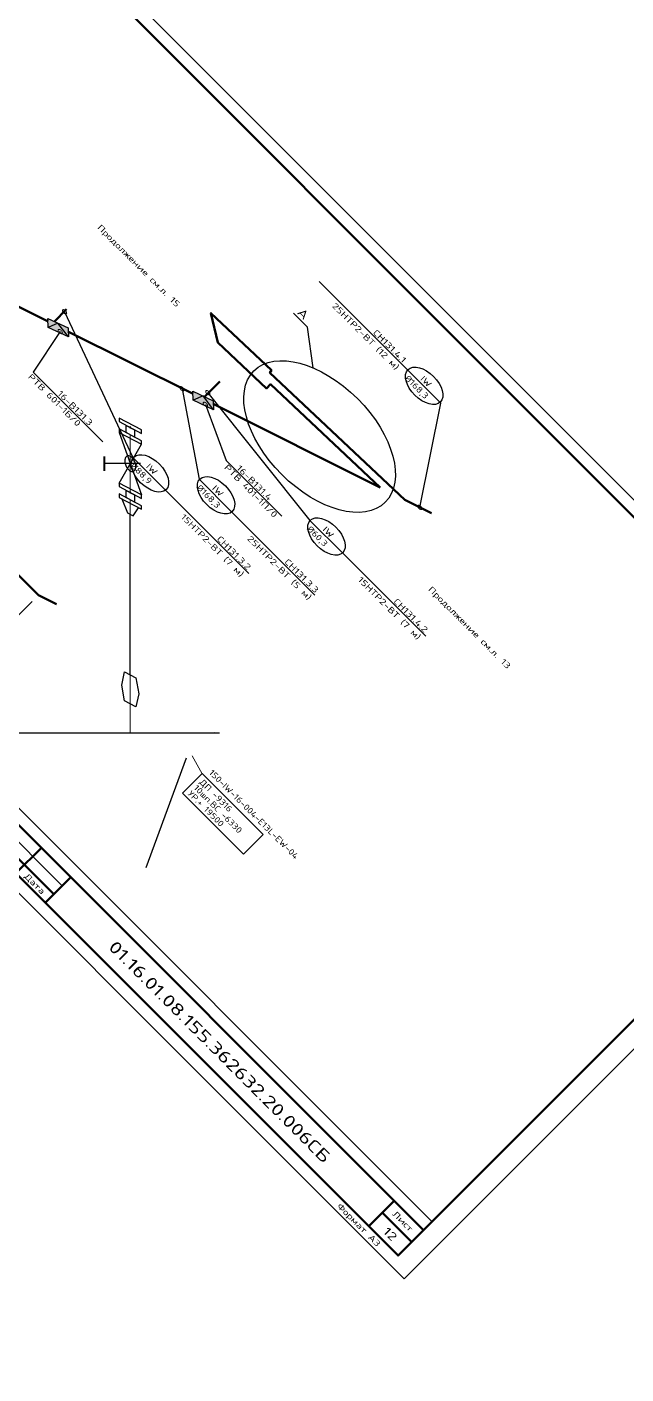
# Model space of a CAD drawing. Header units: millimetres. Extents: x -1501 to 8157, y -8271 to 1386.
# Drawn here: x 4248 to 4392.1, y -4313.3 to -3989.4 of the extents above; entities that cross this region are included whole.
import ezdxf
from ezdxf import colors
from ezdxf.entities.mleader import LeaderData, LeaderLine
from ezdxf.enums import TextEntityAlignment as Align
from ezdxf.math import Vec2, Vec3

# ---------------------------------------------------------------- set-up
doc = ezdxf.new("R2010")
doc.units = ezdxf.units.MM
doc.header["$MEASUREMENT"] = 0
for name, color, linetype, lineweight in [('--TEXT--', 7, 'Continuous', 25), ('OFORMLENIE', 7, 'Continuous', 25), ('подложка', 253, 'Continuous', 13), ('СН', 1, 'Continuous', 50)]:
    doc.layers.add(name, color=color, linetype=linetype, lineweight=lineweight)
doc.layers.add('Коробки', color=250, linetype='Continuous')
doc.layers.add('Построение', color=7, linetype='Continuous')
doc.layers.add('непечат', color=2, linetype='Continuous', plot=False)
doc.styles.add('GOST 2.304', font='CS_Gost2304.shx')
doc.styles.add('GOST_2.304', font='CS_Gost2304.shx', dxfattribs={"height": 2.5})
doc.styles.add('GOST_2.304_07', font='CS_Gost2304.shx', dxfattribs={"width": 0.7})
doc.styles.add('GOST_2.304_09', font='CS_Gost2304.shx', dxfattribs={"width": 0.9})
doc.styles.add('Style-CS_Gost2304', font='CS_Gost2304.shx')
doc.styles.add('TNR_30', font='times.ttf', dxfattribs={"height": 3})

# ---------------------------------------------------------------- blocks, each defined once
blk = doc.blocks.new('_DotSmall')
at = {"color": 0, "linetype": 'ByBlock', "const_width": 0.5}
blk.add_lwpolyline([(-0.0625, 0, 1), (0.0625, 0, 1)], format="xyb", close=True, dxfattribs=at)
blk = doc.blocks.new('A$C612D6D77')
at = {"layer": 'Коробки', "linetype": 'ByBlock', "ltscale": 0.5}
h = blk.add_hatch(color=3, dxfattribs=at)
h.paths.add_polyline_path([(300, 300), (0, 300), (0, 0)])
h.paths.add_polyline_path([(600, 0), (600, 300), (300, 300)])
at = {"layer": 'Коробки', "linetype": 'ByBlock', "ltscale": 0.5, "true_color": 0xffffff}
blk.add_hatch(color=7, dxfattribs=at).paths.add_polyline_path([(0, 0), (600, 0), (300, 300)])
at = {"layer": 'Коробки', "linetype": 'ByBlock', "ltscale": 0.5}
for p, q in [((0, 0), (300, 300)), ((300, 300), (600, 0))]:
    blk.add_line(p, q, dxfattribs=at)
blk.add_lwpolyline([(0, 0), (600, 0), (600, 300), (0, 300)], close=True, dxfattribs=at)
blk = doc.blocks.new('*U21')
at = {"color": 0, "linetype": 'ByBlock', "lineweight": -2}
blk.add_lwpolyline([(420, 297), (0, 297), (0, 0), (420, 0)], close=True, dxfattribs=at)
at = {"color": 0, "linetype": 'ByBlock', "lineweight": 50}
blk.add_lwpolyline([(20, 292), (415, 292), (415, 5), (20, 5)], close=True, dxfattribs=at)
at = {"color": 0, "linetype": 'ByBlock', "lineweight": -2, "style": 'GOST_2.304'}
blk.add_text('Формат А3', height=2.5, dxfattribs=at).set_placement((410, 2.5), align=Align.MIDDLE_RIGHT)
at = {"color": 0, "linetype": 'ByBlock', "lineweight": -2, "style": 'TNR_30'}
blk.add_attdef('ВЕРХНИЙ_НОМЕР_ЛИСТА', text='', height=3, dxfattribs=at).set_placement((410, 287), align=Align.MIDDLE_CENTER)
blk = doc.blocks.new('ST_2a_dyn')
at = {"color": 0, "linetype": 'ByBlock', "lineweight": 50, "extrusion": (0, 1, 0)}
for p, q in [((-185, 15), (0, 15)), ((-10, 8), (0, 8)), ((-185, 5), (-120, 5)), ((-185, 0), (0, 0))]:
    blk.add_line(p, q, dxfattribs=at)
at = {"color": 0, "linetype": 'ByBlock', "lineweight": 50, "extrusion": (1, 0, 0)}
for p, q in [((-185, 0), (-185, 15)), ((-178, 15), (-178, 0)), ((-168, 15), (-168, 0)), ((-145, 15), (-145, 0)), ((-130, 15), (-130, 0)), ((-120, 0), (-120, 15)), ((-10, 0), (-10, 15))]:
    blk.add_line(p, q, dxfattribs=at)
at = {"color": 0, "linetype": 'ByBlock', "lineweight": 50}
blk.add_line((0, 15), (0, 0), dxfattribs=at)
at = {"color": 0, "linetype": 'ByBlock', "lineweight": -2, "extrusion": (0, 1, 0)}
blk.add_line((-185, 10), (-120, 10), dxfattribs=at)
at = {"color": 0, "linetype": 'ByBlock', "lineweight": -2, "style": 'GOST_2.304'}
for s, p in [('Лист', (-5, 11.5)), ('Лист', (-173, 2.5)), ('Подп.', (-137.5, 2.5)), ('Дата', (-125, 2.5))]:
    blk.add_text(s, height=2.5, dxfattribs=at).set_placement(p, align=Align.MIDDLE_CENTER)
at = {"color": 0, "linetype": 'ByBlock', "lineweight": -2, "width": 0.9}
for s, style, p in [('Изм.', 'GOST_2.304', (-181.5, 2.5)), ('№ докум.', 'GOST_2.304_09', (-156.5, 2.5))]:
    blk.add_text(s, height=2.5, dxfattribs=dict(at, style=style)).set_placement(p, align=Align.MIDDLE_CENTER)
at = {"color": 0, "linetype": 'ByBlock', "lineweight": -2}
for tag, height, style, flags, p in [('ИЗМ_2', 2.5, 'GOST_2.304', 12, (-181.5, 12.5)), ('ЛИСТ_2', 2.5, 'GOST_2.304', 12, (-173, 12.5)), ('N_ДОК_2', 2.5, 'GOST_2.304_09', 12, (-156.5, 12.5)), ('ШИФР', 5, 'GOST_2.304', 4, (-65, 7.5)), ('ИЗМ_1', 2.5, 'GOST_2.304', 12, (-181.5, 7.5)), ('ЛИСТ_1', 2.5, 'GOST_2.304', 12, (-173, 7.5)), ('N_ДОК_1', 2.5, 'GOST_2.304_09', 12, (-156.5, 7.5)), ('LIST', 3.5, 'GOST_2.304', 4, (-5, 4))]:
    blk.add_attdef(tag, text='', height=height, dxfattribs=dict(at, style=style, flags=flags)).set_placement(p, align=Align.MIDDLE_CENTER)
at = {"color": 0, "linetype": 'ByBlock', "lineweight": -2, "style": 'GOST_2.304_07', "width": 0.7, "flags": 12}
for tag, p in [('ДАТА_2', (-125, 12.5)), ('ДАТА_1', (-125, 7.5))]:
    blk.add_attdef(tag, text='', height=2.5, dxfattribs=at).set_placement(p, align=Align.MIDDLE_CENTER)

msp = doc.modelspace()

# ---------------------------------------------------------------- hatches: boundary and pattern name
at = {"layer": 'подложка', "extrusion": (1.11022e-16, -0.48481, -0.87462)}
h = msp.add_hatch(color=252, dxfattribs=at)
edge = h.paths.add_edge_path()
edge.add_arc((4272.88, 3780.38), 0.497, -90, 270)
at = {"layer": 'Построение', "linetype": 'Continuous', "lineweight": 30, "extrusion": (1, -1.17757e-16, 2.74766e-16)}
h = msp.add_hatch(color=256, dxfattribs=at)
edge = h.paths.add_edge_path()
edge.add_ellipse((-4106.56, 265.33), major_axis=(-0.62, 1.05), ratio=0.589045, start_angle=0, end_angle=360)
at = {"layer": 'Построение', "linetype": 'Continuous', "lineweight": 30, "extrusion": (-1, 1.17757e-16, -2.74766e-16)}
h = msp.add_hatch(color=256, dxfattribs=at)
edge = h.paths.add_edge_path()
edge.add_ellipse((4145.2, 286.75), major_axis=(0.62, 1.05), ratio=0.589045, start_angle=0, end_angle=360)
at = {"layer": 'Построение', "linetype": 'Continuous', "lineweight": 30, "extrusion": (1.11022e-16, -0.48481, -0.87462)}
h = msp.add_hatch(color=256, dxfattribs=at)
edge = h.paths.add_edge_path()
edge.add_arc((4272.88, 3772.44), 0.497, -90, 270)
at = {"layer": 'Построение', "linetype": 'Continuous', "lineweight": 30, "extrusion": (-1, 1.17757e-16, -2.74766e-16)}
h = msp.add_hatch(color=256, dxfattribs=at)
edge = h.paths.add_edge_path()
edge.add_ellipse((4152.15, 290.6), major_axis=(0.62, 1.05), ratio=0.589045, start_angle=0, end_angle=360)

# ---------------------------------------------------------------- linework, layer by layer
at = {"layer": '--TEXT--', "extrusion": (-0.57735, -0.57735, 0.57735)}
for p, q in [((4315.5, -4061.53, 253.97), (4312.15, -4058.17, 253.97)), ((4316.87, -4071.36, 245.51), (4315.5, -4061.53, 253.97)), ((4286.34, -4165.25, 298), (4276.65, -4191.6, 288.71))]:
    msp.add_line(p, q, dxfattribs=at)
for centre, radius in [((5944.15, 282.37), 22.34), ((5953.31, 328.14), 5.51), ((5921.56, 221.56), 5.51), ((5936.52, 234.58), 5.51), ((5962.31, 254.96), 5.51)]:
    msp.add_circle(centre, radius, dxfattribs=at)
at = {"layer": 'OFORMLENIE', "extrusion": (-0.57735, -0.57735, 0.57735)}
msp.add_line((4214.65, -4145.84, 68.8), (4345.5, -4276.69, 68.8), dxfattribs=at)
at = {"layer": 'непечат', "color": 3, "extrusion": (-0.57735, -0.57735, 0.57735)}
msp.add_lwpolyline([(-1387.86, 992.34), (10962.33, 992.34), (10962.33, -1271.92), (-1387.86, -1271.92)], close=True, dxfattribs=at)
at = {"layer": 'подложка', "color": 252, "extrusion": (5.55112e-17, 0.48481, 0.87462)}
for p, q in [((4272.88, -4087.45, 258.74), (4272.88, -4089.19, 259.7)), ((4272.88, -4101.34, 258.44), (4272.88, -4099.59, 257.47)), ((4272.88, -4101.34, 266.44), (4272.88, -4099.59, 265.47)), ((4272.88, -4103.08, 259.4), (4272.88, -4104.83, 260.37)), ((4272.88, -4103.08, 267.4), (4272.88, -4104.83, 268.37))]:
    msp.add_line(p, q, dxfattribs=at)
at = {"layer": 'подложка', "color": 252, "extrusion": (-1.38778e-16, 0.48481, 0.87462)}
for p, q in [((4272.88, -4099.59, 257.47), (4272.88, -4089.19, 251.7)), ((4272.88, -4099.59, 265.47), (4272.88, -4089.19, 259.7))]:
    msp.add_line(p, q, dxfattribs=at)
at = {"layer": 'подложка', "color": 252, "extrusion": (2.77556e-17, 0.48481, 0.87462)}
msp.add_line((4272.84, -4142.6, 287.9), (4272.88, -4106.56, 267.78), dxfattribs=at)
at = {"layer": 'подложка', "color": 252, "extrusion": (-2.77556e-17, 0.48481, 0.87462)}
for p, q in [((4272.88, -4104.83, 260.37), (4272.88, -4106.56, 261.33)), ((4272.88, -4104.83, 268.37), (4272.88, -4106.56, 269.33)), ((4272.88, -4145.2, 282.75), (4272.88, -4152.15, 286.6)), ((4272.88, -4145.2, 290.75), (4272.88, -4152.15, 294.6))]:
    msp.add_line(p, q, dxfattribs=at)
at = {"layer": 'подложка', "color": 252, "extrusion": (-1.11022e-16, 0.48481, 0.87462)}
msp.add_line((4272.88, -4144.16, 283.72), (4272.88, -4106.56, 262.87), dxfattribs=at)
at = {"layer": 'подложка', "color": 252, "extrusion": (-0.57735, -0.57735, 0.57735)}
for p, q in [((4249.28, -4127.5, 121.78), (4107.21, -4269.56, 205.18)), ((4287.79, -4164.68, 300.01), (4290.2, -4168.96, 324.89))]:
    msp.add_line(p, q, dxfattribs=at)
at = {"layer": 'подложка', "color": 252, "extrusion": (0, -0.48481, -0.87462)}
msp.add_line((4272.88, -4159.1, 294.45), (4272.88, -4152.15, 290.6), dxfattribs=at)
at = {"layer": 'подложка', "color": 252, "extrusion": (-8.32667e-17, 0.48481, 0.87462)}
msp.add_line((4272.88, -4152.15, 293.05), (4272.88, -4159.1, 296.91), dxfattribs=at)
at = {"layer": 'подложка', "color": 252, "extrusion": (-5.55112e-17, -1, 5.55112e-17)}
for p, q in [((4097.73, -4159.1, 272.45), (4294.34, -4159.1, 272.45)), ((4215.41, -4159.1, 279.45), (4272.88, -4159.1, 279.45)), ((4272.88, -4159.1, 279.45), (4270.38, -4159.1, 279.45)), ((4272.88, -4159.1, 279.45), (4270.38, -4159.1, 279.95)), ((4272.88, -4159.1, 279.45), (4270.38, -4159.1, 278.95)), ((4272.88, -4159.1, 294.45), (4272.88, -4159.1, 278.2)), ((4272.88, -4159.1, 279.45), (4275.38, -4159.1, 279.45)), ((4272.88, -4159.1, 279.45), (4275.38, -4159.1, 278.95)), ((4272.88, -4159.1, 279.45), (4275.38, -4159.1, 279.95)), ((4272.88, -4159.1, 294.45), (4272.88, -4159.1, 278.2)), ((4275.38, -4159.1, 279.45), (4291.84, -4159.1, 279.45))]:
    msp.add_line(p, q, dxfattribs=at)
at = {"layer": 'подложка', "color": 252}
for p, q in [((4220.21, -4159.1, 291.62), (4293.18, -4159.07, 291.62)), ((4220.21, -4159.1, 297.28), (4292.8, -4159.1, 297.28))]:
    msp.add_line(p, q, dxfattribs=at)
msp.add_3dface([(4290.19, -4168.92, 324.93), (4304.86, -4183.59, 324.93), (4300.12, -4188.32, 315.46), (4285.45, -4173.66, 315.46)], dxfattribs=at)
at = {"layer": 'Построение', "linetype": 'Continuous', "lineweight": 30, "extrusion": (-0.737812, -0.327249, -0.590373)}
for p, q in [((4270.2, -4086.89, 257.78), (4275.56, -4101.9, 259.39)), ((4270.2, -4099.05, 264.52), (4275.56, -4089.74, 252.65))]:
    msp.add_line(p, q, dxfattribs=at)
at = {"layer": 'Построение', "linetype": 'Continuous', "lineweight": 30, "extrusion": (-1, 0, -5.55112e-17)}
for p, q in [((4272.88, -4085.49, 253.4), (4272.88, -4085.93, 254.14)), ((4272.88, -4085.49, 253.9), (4272.88, -4085.93, 253.64)), ((4272.88, -4101.13, 262.07), (4272.88, -4101.56, 262.81)), ((4272.88, -4101.13, 262.57), (4272.88, -4101.56, 262.31))]:
    msp.add_line(p, q, dxfattribs=at)
at = {"layer": 'Построение', "linetype": 'Continuous', "lineweight": 30, "extrusion": (-2.77556e-17, -0.48481, -0.87462)}
msp.add_line((4275.38, -4094.39, 258.59), (4266.88, -4094.39, 258.59), dxfattribs=at)
at = {"layer": 'Построение', "linetype": 'Continuous', "lineweight": 30, "extrusion": (0.737812, 0.327249, 0.590373)}
for p, q in [((4270.87, -4102.88, 265.81), (4272.21, -4106.2, 265.97)), ((4272.21, -4106.2, 265.97), (4273.55, -4106.91, 264.69)), ((4273.55, -4106.91, 264.69), (4274.89, -4105.02, 261.96)), ((4270.86, -4147.63, 290.63), (4271.53, -4144.48, 288.04)), ((4271.53, -4144.48, 288.04), (4274.23, -4145.91, 285.46)), ((4274.23, -4145.91, 285.46), (4274.91, -4149.77, 286.75)), ((4271.53, -4151.43, 291.89), (4270.86, -4147.63, 290.63)), ((4274.23, -4152.86, 289.31), (4271.53, -4151.43, 291.89)), ((4274.91, -4149.77, 286.75), (4274.23, -4152.86, 289.31))]:
    msp.add_line(p, q, dxfattribs=at)
at = {"layer": 'Построение', "linetype": 'Continuous', "lineweight": 30}
for p, q in [((4272.88, -4145.2, 286.75), (4272.88, -4106.56, 265.33)), ((4220.21, -4159.1, 294.45), (4294.34, -4159.1, 294.45))]:
    msp.add_line(p, q, dxfattribs=at)
at = {"layer": 'Построение', "linetype": 'Continuous', "lineweight": 30, "extrusion": (-0.737812, -0.327249, -0.590373)}
msp.add_circle((5475.19, -1117.18, -1965.36), 1.99, dxfattribs=at)
at = {"layer": 'Построение', "linetype": 'Continuous', "lineweight": 30, "extrusion": (-2.77556e-17, -0.48481, -0.87462)}
msp.add_point((4274.46, -4094.36, 258.57), dxfattribs=at)
at = {"layer": 'Построение', "linetype": 'Continuous', "lineweight": 30, "extrusion": (2.77556e-17, 0.48481, 0.87462)}
msp.add_solid([(-4266.38, 3704.4, -1758.84), (-4266.38, 3708.4, -1758.84), (-4266.88, 3704.4, -1758.84), (-4266.88, 3708.4, -1758.84)], dxfattribs=at)
at = {"layer": 'Построение', "linetype": 'Continuous', "lineweight": 30}
for points in [[(4270.2, -4083.42, 255.85), (4270.2, -4084.29, 256.34), (4275.56, -4087.13, 251.21), (4275.56, -4086.26, 250.73)], [(4270.2, -4086.02, 257.3), (4270.2, -4086.89, 257.78), (4275.56, -4089.74, 252.65), (4275.56, -4088.87, 252.17)], [(4273.89, -4086.24, 252.81), (4273.89, -4087.98, 253.77), (4271.88, -4086.91, 255.7), (4271.88, -4085.18, 254.73)], [(4270.2, -4099.05, 264.52), (4270.2, -4099.92, 265), (4275.56, -4102.77, 259.88), (4275.56, -4101.9, 259.39)], [(4273.89, -4101.88, 261.48), (4273.89, -4103.61, 262.44), (4271.88, -4102.55, 264.36), (4271.88, -4100.81, 263.4)], [(4270.2, -4101.66, 265.97), (4270.2, -4102.53, 266.45), (4275.56, -4105.37, 261.32), (4275.56, -4104.5, 260.84)]]:
    msp.add_3dface(points, dxfattribs=at)
at = {"layer": 'СН', "extrusion": (-0.57735, -0.57735, 0.57735)}
for points in [[(5837.48, 212.66), (5878.43, 236.31)], [(5879.48, 245.34), (5879.48, 237.92)], [(5969.42, 288.83), (5924.84, 286.52), (5924.65, 287.73), (5904.68, 286.7), (5910.85, 280.07), (5926.93, 280.94), (5926.93, 283.33), (5963.1, 285.21)], [(5883.45, 239.2), (5915.4, 257.65)], [(5836.51, 142.95), (5836.48, 148.94), (5855.8, 148.94), (5855.8, 147.95), (5912.5, 151.43), (5912.5, 152.84), (5923.27, 152.84)], [(5917.84, 269.2), (5917.84, 259.98)], [(5920.47, 260.58), (5963.1, 285.21)], [(5969.44, 288.85), (5976.17, 292.74)], [(5923.29, 152.85), (5927.88, 155.55)]]:
    msp.add_lwpolyline(points, dxfattribs=at)

# ---------------------------------------------------------------- block references
at = {"layer": 'OFORMLENIE', "extrusion": (-0.57735, -0.57735, 0.57735)}
msp.add_blockref('*U21', (5681.76, 59.27), dxfattribs=at)
ref = msp.add_blockref('ST_2a_dyn', (6096.76, 64.27), dxfattribs=at)
ref.add_attrib('LIST', '12', dxfattribs={"layer": '0', "color": 0, "linetype": 'ByBlock', "lineweight": -2, "extrusion": (-0.57735, -0.57735, 0.57735), "height": 3.5, "style": 'GOST_2.304'}).set_placement((6091.76, 68.27), align=Align.MIDDLE_CENTER)
ref.add_attrib('ШИФР', '01.16.01.08.155.362632.20.006СБ', dxfattribs={"layer": '0', "color": 0, "linetype": 'ByBlock', "lineweight": -2, "extrusion": (-0.57735, -0.57735, 0.57735), "height": 5, "style": 'GOST_2.304'}).set_placement((6031.76, 71.77), align=Align.MIDDLE_CENTER)
at = {"layer": 'Коробки', "linetype": 'ByBlock', "extrusion": (-0.57735, -0.57735, 0.57735), "xscale": -0.01000000000000001, "yscale": 0.01000000000000002, "zscale": 0.01000000000000003, "rotation": 32.06484978884831}
for p in [(5884.49, 237.73), (5921.55, 259.03)]:
    msp.add_blockref('A$C612D6D77', p, dxfattribs=at)

# ---------------------------------------------------------------- texts
at = {"layer": '--TEXT--', "extrusion": (-0.57735, -0.57735, 0.57735)}
for s, height, style, p in [('А', 3.5, 'GOST_2.304', (5919.21, 311.95)), ('PTВ 601-1Б/0', 2.5, 'GOST 2.304', (5884.39, 213.76)), ('IW', 2.5, 'GOST 2.304', (5951.45, 328.71)), ('IW', 2.5, 'GOST 2.304', (5919.7, 222.13)), ('PTВ 401-1П/0', 2.5, 'GOST 2.304', (5933.15, 244.84)), ('IW', 2.5, 'GOST 2.304', (5934.66, 235.15)), ('IW', 2.5, 'GOST 2.304', (5960.45, 255.53))]:
    msp.add_text(s, height=height, rotation=360, dxfattribs=dict(at, style=style)).set_placement(p)
at = {"layer": '--TEXT--', "extrusion": (-0.57735, -0.57735, 0.57735), "style": 'GOST 2.304', "width": 0.9}
for s, p in [('%%C168,3', (5948.7, 324.33)), ('%%C88,9', (5916.95, 217.75)), ('%%C168,3', (5931.91, 230.78)), ('%%C60,3', (5957.7, 251.15))]:
    msp.add_text(s, height=2.5, rotation=360, dxfattribs=at).set_placement(p)
at = {"layer": '--TEXT--', "extrusion": (-0.57735, -0.57735, 0.57735), "char_height": 2.5, "width": 44.9268, "attachment_point": 1, "text_direction": (0.707107, -0.707107, 0), "style": 'GOST 2.304'}
for s, insert in [('Продолжение см.л. 15', (4265.83, -4036.7, 229.13)), ('Продолжение см.л. 13', (4345.43, -4123.73, 221.69))]:
    msp.add_mtext(s, dxfattribs=dict(at, insert=insert))
at = {"layer": 'подложка', "color": 252, "extrusion": (-5.55112e-17, -1, 5.55112e-17), "style": 'GOST_2.304'}
msp.add_text('100', height=2.5, dxfattribs=at).set_placement((4280.8, 281.37, 4159.1))
at = {"layer": 'подложка', "color": 252, "extrusion": (-0.57735, -0.57735, 0.57735), "style": 'Style-CS_Gost2304', "width": 0.875}
for s, p in [('150-IW-16-004-E13L-EW-04', (5982.49, 318.01, 117.58)), ('10шп.ВС -6330', (5982.49, 309.01, 117.58)), ('ДП -9316', (5982.49, 312.41, 117.58)), ('УР.+ 19500', (5982.49, 305.61, 117.58))]:
    msp.add_text(s, height=2.5, rotation=360, dxfattribs=at).set_placement(p, align=Align.MIDDLE_LEFT)

# ---------------------------------------------------------------- leaders
at = {"layer": '--TEXT--'}
ml = msp.add_multileader_mtext('Standard', dxfattribs=at)
ml.set_content('СН131.4.1\\P25НТР2-ВТ (12 м)', color=7, style='GOST 2.304')
ml.set_leader_properties()
ml.set_arrow_properties(name='DOTSMALL')
ml.build(insert=Vec2(0, 0))
ml.multileader.update_dxf_attribs({"text_left_attachment_type": 6, "text_right_attachment_type": 6, "dogleg_length": 11.2, "arrow_head_size": 2.5})
ctx = ml.context
ctx.base_point, ctx.char_height, ctx.arrow_head_size, ctx.plane_origin, ctx.plane_x_axis, ctx.plane_y_axis = Vec3(4317.48, -4049.78, 267.7), 2.5, 2.5, Vec3(4468.6, -4138.97, 329.62), Vec3(0.707107, -0.707107, 0), Vec3(0.408248, 0.408248, 0.816497)
ctx.left_attachment, ctx.right_attachment, ctx.text_align_type = 6, 6, 2
notes = []
notes.append((ctx, [(0, (1, 1, 0), (4347.55, -4079.84, 267.7), (-0.707107, 0.707107, 0), 11.2, [(0, [(4342.52, -4104.9, 237.61)], 0, [])])]))
ctx.mtext.insert, ctx.mtext.text_direction, ctx.mtext.defined_height, ctx.mtext.alignment, ctx.mtext.flow_direction, ctx.mtext.extrusion = Vec3(4339.44, -4069.28, 270.15), Vec3(0.707107, -0.707107, 0), 0.0309, 3, 5, Vec3(-0.57735, -0.57735, 0.57735)
ml = msp.add_multileader_mtext('Standard', dxfattribs=at)
ml.set_content('СН131.3.2\\P15НТР2-ВТ (7 м)', color=7, style='GOST 2.304')
ml.set_leader_properties()
ml.set_arrow_properties(name='DOTSMALL')
ml.build(insert=Vec2(0, 0))
ml.multileader.update_dxf_attribs({"text_left_attachment_type": 6, "text_right_attachment_type": 6, "dogleg_length": 11.2, "arrow_head_size": 2.5})
ctx = ml.context
ctx.base_point, ctx.char_height, ctx.arrow_head_size, ctx.plane_origin, ctx.plane_x_axis, ctx.plane_y_axis = Vec3(4281.42, -4100.86, 180.56), 2.5, 2.5, Vec3(4346.42, -4079.39, 267.03), Vec3(0.707107, -0.707107, 0), Vec3(0.408248, 0.408248, 0.816497)
ctx.left_attachment, ctx.right_attachment, ctx.text_align_type = 6, 6, 2
notes.append((ctx, [(1, (1, 1, 0), (4273.5, -4092.94, 180.56), (0.707107, -0.707107, 0), 11.2, [(0, [(4257.07, -4057.87, 199.2)], 0, [])])]))
ctx.mtext.insert, ctx.mtext.text_direction, ctx.mtext.defined_height, ctx.mtext.alignment, ctx.mtext.flow_direction, ctx.mtext.extrusion = Vec3(4302.09, -4119.08, 183.01), Vec3(0.707107, -0.707107, 0), 0.0309, 3, 5, Vec3(-0.57735, -0.57735, 0.57735)
ml = msp.add_multileader_mtext('Standard', dxfattribs=at)
ml.set_content('16-В131.3', color=7, style='GOST 2.304')
ml.set_leader_properties()
ml.set_arrow_properties(name='DOTSMALL')
ml.build(insert=Vec2(0, 0))
ml.multileader.update_dxf_attribs({"text_left_attachment_type": 6, "text_right_attachment_type": 6, "dogleg_length": 11.2, "arrow_head_size": 2.5})
ctx = ml.context
ctx.base_point, ctx.char_height, ctx.arrow_head_size, ctx.plane_origin, ctx.plane_x_axis, ctx.plane_y_axis = Vec3(4253.63, -4076.46, 177.18), 2.5, 2.5, Vec3(4318.35, -4119.32, 199.03), Vec3(0.707107, -0.707107, 0), Vec3(0.408248, 0.408248, 0.816497)
ctx.left_attachment, ctx.right_attachment = 6, 6
notes.append((ctx, [(1, (1, 1, 0), (4249.56, -4072.39, 177.18), (0.707107, -0.707107, 0), 5.75, [(0, [(4256.03, -4062.62, 193.42)], 0, [])])]))
ctx.mtext.insert, ctx.mtext.text_direction, ctx.mtext.defined_height, ctx.mtext.flow_direction, ctx.mtext.extrusion = Vec3(4256.27, -4076.64, 179.63), Vec3(0.707107, -0.707107, 0), 0.0309, 5, Vec3(-0.57735, -0.57735, 0.57735)
ml = msp.add_multileader_mtext('Standard', dxfattribs=at)
ml.set_content('СН131.3.3\\P25НТР2-ВТ (5 м)', color=7, style='GOST 2.304')
ml.set_leader_properties()
ml.set_arrow_properties(name='DOTSMALL')
ml.build(insert=Vec2(0, 0))
ml.multileader.update_dxf_attribs({"text_left_attachment_type": 6, "text_right_attachment_type": 6, "dogleg_length": 11.2, "arrow_head_size": 2.5})
ctx = ml.context
ctx.base_point, ctx.char_height, ctx.arrow_head_size, ctx.plane_origin, ctx.plane_x_axis, ctx.plane_y_axis = Vec3(4297.35, -4106.05, 191.31), 2.5, 2.5, Vec3(4383.39, -4139.74, 243.65), Vec3(0.707107, -0.707107, 0), Vec3(0.408248, 0.408248, 0.816497)
ctx.left_attachment, ctx.right_attachment, ctx.text_align_type = 6, 6, 2
notes.append((ctx, [(1, (1, 1, 0), (4289.43, -4098.12, 191.31), (0.707107, -0.707107, 0), 11.2, [(0, [(4285.33, -4076.37, 208.96)], 0, [])])]))
ctx.mtext.insert, ctx.mtext.text_direction, ctx.mtext.defined_height, ctx.mtext.alignment, ctx.mtext.flow_direction, ctx.mtext.extrusion = Vec3(4318.38, -4124.62, 193.76), Vec3(0.707107, -0.707107, 0), 0.0309, 3, 5, Vec3(-0.57735, -0.57735, 0.57735)
ml = msp.add_multileader_mtext('Standard', dxfattribs=at)
ml.set_content('СН131.4.2\\P15НТР2-ВТ (7 м)', color=7, style='GOST 2.304')
ml.set_leader_properties()
ml.set_arrow_properties(name='DOTSMALL')
ml.build(insert=Vec2(0, 0))
ml.multileader.update_dxf_attribs({"text_left_attachment_type": 6, "text_right_attachment_type": 6, "dogleg_length": 11.2, "arrow_head_size": 2.5})
ctx = ml.context
ctx.base_point, ctx.char_height, ctx.arrow_head_size, ctx.plane_origin, ctx.plane_x_axis, ctx.plane_y_axis = Vec3(4323.98, -4115.95, 208.02), 2.5, 2.5, Vec3(4381.83, -4098.57, 283.26), Vec3(0.707107, -0.707107, 0), Vec3(0.408248, 0.408248, 0.816497)
ctx.left_attachment, ctx.right_attachment, ctx.text_align_type = 6, 6, 2
notes.append((ctx, [(1, (1, 1, 0), (4316.06, -4108.03, 208.02), (0.707107, -0.707107, 0), 11.2, [(0, [(4291.54, -4077.33, 214.21)], 0, [])])]))
ctx.mtext.insert, ctx.mtext.text_direction, ctx.mtext.defined_height, ctx.mtext.alignment, ctx.mtext.flow_direction, ctx.mtext.extrusion = Vec3(4344.65, -4134.17, 210.47), Vec3(0.707107, -0.707107, 0), 0.0309, 3, 5, Vec3(-0.57735, -0.57735, 0.57735)
ml = msp.add_multileader_mtext('Standard', dxfattribs=at)
ml.set_content('16-В131.4', color=7, style='GOST 2.304')
ml.set_leader_properties()
ml.set_arrow_properties(name='DOTSMALL')
ml.build(insert=Vec2(0, 0))
ml.multileader.update_dxf_attribs({"text_left_attachment_type": 6, "text_right_attachment_type": 6, "dogleg_length": 11.2, "arrow_head_size": 2.5})
ctx = ml.context
ctx.base_point, ctx.char_height, ctx.arrow_head_size, ctx.plane_origin, ctx.plane_x_axis, ctx.plane_y_axis = Vec3(4296.7, -4094.37, 202.34), 2.5, 2.5, Vec3(4353.26, -4136.83, 216.43), Vec3(0.707107, -0.707107, 0), Vec3(0.408248, 0.408248, 0.816497)
ctx.left_attachment, ctx.right_attachment = 6, 6
notes.append((ctx, [(1, (1, 1, 0), (4295.97, -4093.64, 202.34), (0.707107, -0.707107, 0), 1.03, [(0, [(4290.94, -4080.13, 210.81)], 0, [])])]))
ctx.mtext.insert, ctx.mtext.text_direction, ctx.mtext.defined_height, ctx.mtext.flow_direction, ctx.mtext.extrusion = Vec3(4299.34, -4094.56, 204.79), Vec3(0.707107, -0.707107, 0), 0.0309, 5, Vec3(-0.57735, -0.57735, 0.57735)
for ctx, leaders in notes:
    for number, flags, end, landing, length, lines in leaders:
        leader = LeaderData()
        leader.index, (leader.has_last_leader_line, leader.has_dogleg_vector, leader.attachment_direction) = number, flags
        leader.last_leader_point, leader.dogleg_vector, leader.dogleg_length = Vec3(end), Vec3(landing), length
        for number, points, colour, breaks in lines:
            line = LeaderLine()
            line.index, line.vertices, line.color, line.breaks = number, Vec3.list(points), colors.encode_raw_color(colour), breaks
            leader.lines.append(line)
        ctx.leaders.append(leader)

doc.saveas('drawing.dxf')
